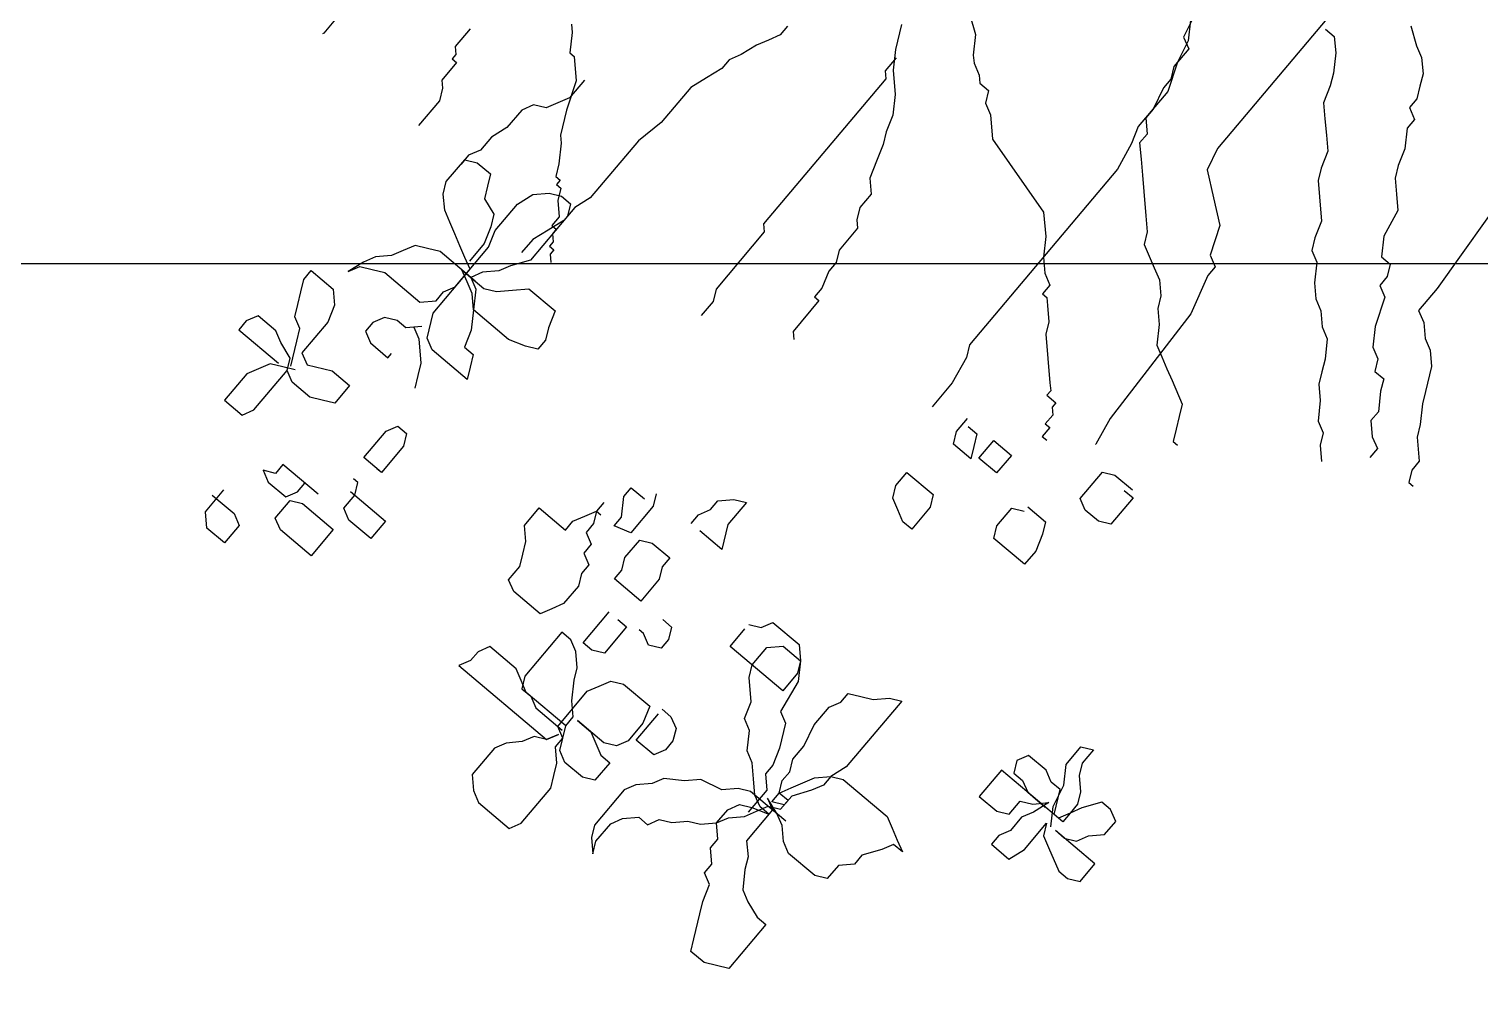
# Model space of a CAD drawing. Header units: metres. Extents: x 116 to 391, y -213 to 56.
# Drawn here: x 316.582 to 317.268, y -139.633 to -139.172 of the extents above; entities that cross this region are included whole.
import ezdxf

# ---------------------------------------------------------------- set-up
doc = ezdxf.new("R2010")
doc.units = ezdxf.units.M
for name, color, linetype in [('A-PISO', 30, 'Continuous'), ('AR-01-REC$0$A-EXTERIOR', 8, 'Continuous'), ('AR-157$0$A-JARDIN', 8, 'Continuous')]:
    doc.layers.add(name, color=color, linetype=linetype)

# ---------------------------------------------------------------- blocks, each defined once
blk = doc.blocks.new('AR-157$0$ARBOL-03')
at = {"color": 0}
for p, q in [((0.65344, 0.10224), (0.66701, 0.10224)), ((0.66701, 0.10224), (0.66759, 0.10253)), ((0.62085, 0.05067), (0.63171, 0.05067)), ((0.63171, 0.05067), (0.63443, 0.04796)), ((0.63443, 0.04796), (0.63714, 0.04796)), ((0.63714, 0.04796), (0.63714, 0.04525)), ((0.63714, 0.04525), (0.64801, 0.04525)), ((0.64801, 0.04525), (0.65072, 0.04253)), ((0.65072, 0.04253), (0.65615, 0.03982)), ((0.7892, 0.03982), (0.79464, 0.04253)), ((0.79464, 0.04253), (0.80007, 0.04253)), ((0.80007, 0.04253), (0.80007, 0.01811)), ((0.65615, 0.03982), (0.67157, 0.03982)), ((0.76205, 0.03439), (0.75662, 0.03439)), ((0.75662, 0.03439), (0.75662, 0.02082)), ((0.76748, 0.03168), (0.76205, 0.03439)), ((0.7892, 0.02896), (0.7892, 0.03982)), ((0.77291, 0.02896), (0.76748, 0.03168)), ((0.77834, 0.02625), (0.77291, 0.02896)), ((0.79192, 0.02353), (0.7892, 0.02896)), ((0.73761, 0.01811), (0.74576, 0.02082)), ((0.74576, 0.02082), (0.74033, 0.01811)), ((0.75662, 0.02082), (0.76205, 0.01539)), ((0.78106, 0.02082), (0.77834, 0.02625)), ((0.78649, 0.01811), (0.78106, 0.02082)), ((0.79464, 0.01539), (0.79192, 0.02353)), ((0.80007, 0.01539), (0.80278, 0.02082)), ((0.80278, 0.02082), (0.81364, 0.02625)), ((0.81364, 0.02625), (0.82994, 0.02625)), ((0.82994, 0.02625), (0.82994, 0.01539)), ((0.58827, 0.01539), (0.59098, 0.01268)), ((0.72675, 0.00996), (0.73218, 0.01539)), ((0.73218, 0.01539), (0.73761, 0.01811)), ((0.74033, 0.01811), (0.73761, 0.01268)), ((0.76205, 0.01539), (0.7702, 0.01268)), ((0.79735, 0.01268), (0.78649, 0.01811)), ((0.80007, 0.01268), (0.79464, 0.01539)), ((0.79735, 0.00996), (0.80007, 0.01539)), ((0.82994, 0.01539), (0.8245, 0.01268)), ((0.59098, 0.01268), (0.59913, 0.00725)), ((0.59913, 0.00725), (0.59913, 0.00454)), ((0.629, 0.00454), (0.63443, 0.00725)), ((0.63443, 0.00725), (0.64529, 0.00725)), ((0.64529, 0.00725), (0.65344, 0.00996)), ((0.65344, 0.00996), (0.66158, 0.00996)), ((0.66158, 0.00996), (0.66701, 0.01268)), ((0.66701, 0.01268), (0.67244, 0.01268)), ((0.66973, 0.01268), (0.66701, 0.00725)), ((0.66701, 0.00725), (0.66701, -0.00089)), ((0.68331, 0.01268), (0.66973, 0.01268)), ((0.68874, 0.00996), (0.68331, 0.01268)), ((0.69417, 0.00454), (0.68874, 0.00996)), ((0.71589, 0.00454), (0.72132, 0.00725)), ((0.72132, 0.00725), (0.72675, 0.00996)), ((0.73761, 0.01268), (0.7349, 0.00725)), ((0.7349, 0.00725), (0.7349, -0.01446)), ((0.7702, 0.01268), (0.7892, 0.01268)), ((0.79192, 0.00725), (0.78649, -0.00361)), ((0.7892, 0.01268), (0.79192, 0.00725)), ((0.8245, 0.01268), (0.80007, 0.01268)), ((0.80278, 0.00725), (0.80007, 0.01268)), ((0.80278, -0.00361), (0.80278, 0.00725)), ((0.59913, 0.00454), (0.60728, -0.00361)), ((0.62628, -0.00089), (0.629, 0.00454)), ((0.69688, -0.00089), (0.69417, 0.00454)), ((0.71317, -0.00089), (0.71589, 0.00454)), ((0.86795, 0.00182), (0.86795, -0.01175)), ((0.60456, -0.00632), (0.61542, -0.00632)), ((0.60728, -0.00361), (0.62085, -0.00903)), ((0.61542, -0.00632), (0.62085, -0.00361)), ((0.62085, -0.00361), (0.62628, -0.00089)), ((0.66701, -0.00089), (0.67244, -0.00361)), ((0.67244, -0.00361), (0.67787, -0.00632)), ((0.67787, -0.00632), (0.68059, -0.01446)), ((0.6996, -0.00632), (0.69688, -0.00089)), ((0.70231, -0.01175), (0.6996, -0.00632)), ((0.71046, -0.00632), (0.71317, -0.00089)), ((0.71046, -0.02803), (0.71046, -0.00632)), ((0.74847, -0.01175), (0.75119, -0.00632)), ((0.75119, -0.00632), (0.75662, -0.00361)), ((0.75662, -0.00361), (0.76205, -0.00361)), ((0.76205, -0.00361), (0.76477, -0.00903)), ((0.78649, -0.00361), (0.78649, -0.01446)), ((0.80007, -0.00903), (0.80278, -0.00361)), ((0.8761, -0.00089), (0.86252, -0.00089)), ((0.88153, -0.00632), (0.8761, -0.00089)), ((0.88153, -0.01718), (0.88153, -0.00632)), ((0.62085, -0.00903), (0.63171, -0.01446)), ((0.70503, -0.01718), (0.70231, -0.01175)), ((0.74847, -0.01718), (0.74847, -0.01175)), ((0.76477, -0.00903), (0.76477, -0.01989)), ((0.79735, -0.01446), (0.80007, -0.00903)), ((0.8408, -0.01446), (0.84351, -0.00903)), ((0.84351, -0.00903), (0.84623, -0.01446)), ((0.86795, -0.01175), (0.87067, -0.01718)), ((0.63171, -0.01446), (0.63443, -0.01718)), ((0.63443, -0.01718), (0.64258, -0.0226)), ((0.66973, -0.01989), (0.66158, -0.0226)), ((0.68602, -0.01989), (0.66973, -0.01989)), ((0.68059, -0.01446), (0.68602, -0.01718)), ((0.68602, -0.01718), (0.69417, -0.01989)), ((0.69417, -0.0226), (0.68602, -0.01989)), ((0.69417, -0.01989), (0.70503, -0.01989)), ((0.70774, -0.0226), (0.70503, -0.01718)), ((0.71317, -0.02532), (0.71046, -0.01989)), ((0.71046, -0.01989), (0.71046, -0.02532)), ((0.72404, -0.01989), (0.71861, -0.0226)), ((0.72947, -0.01989), (0.72404, -0.01989)), ((0.7349, -0.01446), (0.72947, -0.01989)), ((0.74304, -0.0226), (0.74847, -0.01718)), ((0.74576, -0.01989), (0.74847, -0.02532)), ((0.76477, -0.01989), (0.76205, -0.01989)), ((0.78649, -0.01446), (0.79735, -0.01446)), ((0.83537, -0.03617), (0.83537, -0.01446)), ((0.83537, -0.01446), (0.8408, -0.01446)), ((0.84623, -0.01446), (0.84623, -0.02532)), ((0.87067, -0.01718), (0.88153, -0.01718)), ((0.64258, -0.0226), (0.64801, -0.02532)), ((0.64801, -0.02532), (0.64801, -0.02803)), ((0.66158, -0.0226), (0.65615, -0.02803)), ((0.71861, -0.0226), (0.69417, -0.0226)), ((0.70503, -0.02803), (0.71046, -0.02532)), ((0.7349, -0.0226), (0.70774, -0.0226)), ((0.71046, -0.02532), (0.71046, -0.03346)), ((0.71046, -0.02532), (0.71317, -0.03075)), ((0.71589, -0.03075), (0.71317, -0.02532)), ((0.74576, -0.02803), (0.7349, -0.0226)), ((0.74847, -0.02532), (0.75662, -0.03346)), ((0.84623, -0.02532), (0.8408, -0.02803)), ((0.64801, -0.02803), (0.65072, -0.02803)), ((0.65072, -0.02803), (0.65072, -0.03075)), ((0.65072, -0.03075), (0.65615, -0.03346)), ((0.65615, -0.02803), (0.65344, -0.03346)), ((0.65344, -0.03346), (0.65344, -0.03889)), ((0.65615, -0.03346), (0.66158, -0.03889)), ((0.69417, -0.03617), (0.6996, -0.03346)), ((0.6996, -0.03346), (0.70503, -0.02803)), ((0.71046, -0.03346), (0.70774, -0.03889)), ((0.71317, -0.03075), (0.72132, -0.03617)), ((0.72132, -0.03617), (0.71589, -0.03075)), ((0.74847, -0.03346), (0.74576, -0.02803)), ((0.74847, -0.05517), (0.74847, -0.03346)), ((0.75662, -0.03346), (0.76205, -0.03617)), ((0.8408, -0.02803), (0.83537, -0.02803)), ((0.84623, -0.02803), (0.84351, -0.03346)), ((0.84351, -0.03346), (0.84351, -0.05246)), ((0.85709, -0.02803), (0.84623, -0.02803)), ((0.8598, -0.03346), (0.85709, -0.02803)), ((0.8598, -0.05246), (0.8598, -0.03346)), ((0.65344, -0.03889), (0.65887, -0.0416)), ((0.66158, -0.03889), (0.66701, -0.03889)), ((0.66158, -0.0416), (0.66973, -0.03889)), ((0.66701, -0.03889), (0.66701, -0.0416)), ((0.66973, -0.03889), (0.67787, -0.03617)), ((0.67787, -0.03617), (0.68602, -0.03617)), ((0.68602, -0.0416), (0.69417, -0.03617)), ((0.70774, -0.03889), (0.70231, -0.04432)), ((0.72132, -0.05789), (0.72132, -0.03617)), ((0.72132, -0.03617), (0.72947, -0.0416)), ((0.76205, -0.03617), (0.76748, -0.03889)), ((0.56654, -0.04974), (0.57469, -0.04703)), ((0.57469, -0.04703), (0.59641, -0.04703)), ((0.59641, -0.04703), (0.60999, -0.04432)), ((0.60999, -0.04432), (0.64529, -0.04432)), ((0.64529, -0.04432), (0.65344, -0.0416)), ((0.65344, -0.0416), (0.66158, -0.0416)), ((0.65887, -0.0416), (0.68602, -0.0416)), ((0.66701, -0.0416), (0.66973, -0.0416)), ((0.66973, -0.0416), (0.67244, -0.04432)), ((0.67244, -0.04432), (0.67516, -0.04432)), ((0.67516, -0.04432), (0.67516, -0.04703)), ((0.67516, -0.04703), (0.67787, -0.04703)), ((0.67787, -0.04703), (0.68059, -0.04974)), ((0.70231, -0.04432), (0.69688, -0.04974)), ((0.72947, -0.0416), (0.73761, -0.04432)), ((0.73761, -0.04432), (0.73761, -0.04974)), ((0.79192, -0.0416), (0.78649, -0.04432)), ((0.78649, -0.04432), (0.78649, -0.04974)), ((0.80821, -0.0416), (0.79192, -0.0416)), ((0.80821, -0.05246), (0.80821, -0.0416)), ((0.81907, -0.04703), (0.81907, -0.04432)), ((0.8245, -0.04974), (0.81907, -0.04703)), ((0.8245, -0.04703), (0.8245, -0.06874)), ((0.54754, -0.05517), (0.55297, -0.05246)), ((0.55297, -0.05246), (0.5584, -0.05246)), ((0.5584, -0.05246), (0.56654, -0.04974)), ((0.69688, -0.04974), (0.69688, -0.06603)), ((0.73761, -0.04974), (0.74304, -0.05246)), ((0.74304, -0.05246), (0.74847, -0.05517)), ((0.78649, -0.04974), (0.79192, -0.05246)), ((0.79192, -0.05246), (0.80821, -0.05246)), ((0.80821, -0.05246), (0.80821, -0.04974)), ((0.83265, -0.04974), (0.8245, -0.04974)), ((0.83537, -0.05517), (0.83265, -0.04974)), ((0.84351, -0.05246), (0.8598, -0.05246)), ((0.52853, -0.06331), (0.53396, -0.0606)), ((0.53396, -0.0606), (0.53939, -0.05789)), ((0.53939, -0.05789), (0.54754, -0.05517)), ((0.71861, -0.06603), (0.72132, -0.05789)), ((0.83537, -0.06874), (0.83537, -0.05517)), ((0.5231, -0.06331), (0.52853, -0.06331)), ((0.69688, -0.06603), (0.70503, -0.06874)), ((0.71589, -0.07146), (0.71861, -0.06603)), ((0.70503, -0.06874), (0.71046, -0.07146)), ((0.71046, -0.07146), (0.71589, -0.07146)), ((0.8245, -0.06874), (0.83537, -0.06874)), ((0.4878, -0.10402), (0.49866, -0.10945)), ((0.49866, -0.10945), (0.50681, -0.11488)), ((0.50138, -0.11217), (0.50952, -0.11217)), ((0.50681, -0.11488), (0.51495, -0.12302)), ((0.50952, -0.11217), (0.51224, -0.11488)), ((0.51224, -0.11488), (0.60184, -0.11488)), ((0.60184, -0.11488), (0.60456, -0.11759)), ((0.51495, -0.12302), (0.5231, -0.12845)), ((0.60456, -0.11759), (0.63986, -0.11759)), ((0.63986, -0.11759), (0.64529, -0.12031)), ((0.64529, -0.12031), (0.65401, -0.12031)), ((0.78377, -0.12031), (0.77291, -0.12031)), ((0.77291, -0.12031), (0.77291, -0.13659)), ((0.7892, -0.12574), (0.78377, -0.12031)), ((0.46336, -0.12574), (0.46879, -0.13388)), ((0.5231, -0.12845), (0.53125, -0.13116)), ((0.79464, -0.12845), (0.7892, -0.12574)), ((0.80007, -0.13116), (0.79464, -0.12845)), ((0.46879, -0.13388), (0.47694, -0.13931)), ((0.53125, -0.13116), (0.53668, -0.13388)), ((0.53668, -0.13388), (0.54482, -0.13659)), ((0.54482, -0.13659), (0.55297, -0.13931)), ((0.76748, -0.13659), (0.76205, -0.13931)), ((0.77291, -0.13659), (0.76748, -0.13659)), ((0.80821, -0.13116), (0.80007, -0.13116)), ((0.81093, -0.13659), (0.80821, -0.13116)), ((0.81093, -0.15288), (0.81093, -0.13659)), ((0.47694, -0.13931), (0.47965, -0.14202)), ((0.47965, -0.14202), (0.48237, -0.14745)), ((0.55297, -0.13931), (0.5584, -0.14473)), ((0.75119, -0.14202), (0.75662, -0.14202)), ((0.76205, -0.13931), (0.75662, -0.14202)), ((0.75662, -0.14202), (0.76205, -0.14473)), ((0.75662, -0.14202), (0.75662, -0.14473)), ((0.83808, -0.14473), (0.84351, -0.14202)), ((0.84351, -0.14202), (0.84894, -0.14202)), ((0.84894, -0.14202), (0.85437, -0.13931)), ((0.85437, -0.13931), (0.85437, -0.19359)), ((0.48237, -0.14745), (0.48508, -0.15016)), ((0.48508, -0.15016), (0.48508, -0.15559)), ((0.5584, -0.14473), (0.56654, -0.14473)), ((0.56654, -0.14473), (0.57198, -0.14745)), ((0.57198, -0.14745), (0.57469, -0.15016)), ((0.57469, -0.15016), (0.58827, -0.15016)), ((0.58827, -0.15016), (0.5937, -0.15288)), ((0.74304, -0.14745), (0.73761, -0.14745)), ((0.73761, -0.14745), (0.73761, -0.15559)), ((0.75119, -0.15288), (0.74304, -0.14745)), ((0.76205, -0.14473), (0.76748, -0.14473)), ((0.76748, -0.14473), (0.7702, -0.15016)), ((0.7702, -0.15016), (0.77563, -0.15016)), ((0.77563, -0.15016), (0.77834, -0.15559)), ((0.83808, -0.16102), (0.83808, -0.14473)), ((0.48508, -0.15559), (0.49051, -0.1583)), ((0.5937, -0.15288), (0.59913, -0.15288)), ((0.59913, -0.15288), (0.60728, -0.15559)), ((0.60728, -0.15559), (0.61271, -0.15559)), ((0.61271, -0.15559), (0.61271, -0.1583)), ((0.75662, -0.15288), (0.75119, -0.15288)), ((0.7539, -0.16102), (0.75662, -0.15288)), ((0.77834, -0.15559), (0.78377, -0.15559)), ((0.78377, -0.15559), (0.7892, -0.1583)), ((0.80007, -0.1583), (0.8055, -0.15559)), ((0.8055, -0.15559), (0.81093, -0.15288)), ((0.49051, -0.1583), (0.49323, -0.16373)), ((0.49323, -0.16373), (0.50138, -0.17187)), ((0.61271, -0.1583), (0.63171, -0.1583)), ((0.63171, -0.1583), (0.63443, -0.16102)), ((0.73218, -0.1583), (0.73761, -0.16102)), ((0.73761, -0.16102), (0.7539, -0.16102)), ((0.7892, -0.1583), (0.80007, -0.1583)), ((0.8408, -0.16645), (0.83808, -0.16102)), ((0.7539, -0.16645), (0.75119, -0.17187)), ((0.76477, -0.16645), (0.7539, -0.16645)), ((0.7702, -0.16916), (0.76477, -0.16645)), ((0.77563, -0.16916), (0.7702, -0.16916)), ((0.77563, -0.18544), (0.77563, -0.16916)), ((0.81093, -0.17187), (0.81093, -0.16645)), ((0.81093, -0.16645), (0.83808, -0.16645)), ((0.83808, -0.16645), (0.84351, -0.16916)), ((0.84351, -0.17187), (0.8408, -0.16645)), ((0.84351, -0.16916), (0.84351, -0.17459)), ((0.50138, -0.17187), (0.51224, -0.21258)), ((0.75119, -0.17187), (0.75119, -0.18273)), ((0.80821, -0.1773), (0.7892, -0.1773)), ((0.80821, -0.18273), (0.80821, -0.1773)), ((0.81364, -0.1773), (0.81093, -0.17187)), ((0.81907, -0.18273), (0.81364, -0.1773)), ((0.84351, -0.1963), (0.84351, -0.17187)), ((0.84351, -0.17459), (0.84623, -0.18002)), ((0.86795, -0.18002), (0.87338, -0.1773)), ((0.87338, -0.1773), (0.88967, -0.1773)), ((0.88967, -0.1773), (0.8951, -0.18273)), ((0.71589, -0.18273), (0.71046, -0.18816)), ((0.72132, -0.18273), (0.71589, -0.18273)), ((0.72675, -0.18002), (0.72132, -0.18273)), ((0.73218, -0.18002), (0.72675, -0.18002)), ((0.75119, -0.18273), (0.75662, -0.18273)), ((0.75662, -0.18273), (0.76205, -0.18544)), ((0.7892, -0.18273), (0.7892, -0.18816)), ((0.8055, -0.18816), (0.80821, -0.18273)), ((0.8245, -0.18544), (0.81907, -0.18273)), ((0.84623, -0.18002), (0.84623, -0.1963)), ((0.86252, -0.18544), (0.86795, -0.18002)), ((0.8951, -0.18273), (0.89782, -0.18816)), ((0.71046, -0.18816), (0.70774, -0.19359)), ((0.73218, -0.19901), (0.73218, -0.18544)), ((0.76205, -0.18544), (0.77563, -0.18544)), ((0.7892, -0.18816), (0.8055, -0.18816)), ((0.83265, -0.19087), (0.8245, -0.18544)), ((0.83808, -0.1963), (0.83265, -0.19087)), ((0.85437, -0.19359), (0.85709, -0.18816)), ((0.85709, -0.18816), (0.86252, -0.18544)), ((0.89782, -0.18816), (0.89782, -0.20716)), ((0.70774, -0.19359), (0.72132, -0.19359)), ((0.72132, -0.19359), (0.73218, -0.19901)), ((0.78649, -0.1963), (0.78649, -0.19359)), ((0.7892, -0.20173), (0.78649, -0.1963)), ((0.81907, -0.1963), (0.81364, -0.19901)), ((0.8245, -0.19359), (0.81907, -0.1963)), ((0.84623, -0.19359), (0.8245, -0.19359)), ((0.84351, -0.1963), (0.83808, -0.1963)), ((0.84894, -0.19901), (0.84351, -0.1963)), ((0.84894, -0.19901), (0.84623, -0.19359)), ((0.85437, -0.19359), (0.84894, -0.1963)), ((0.84894, -0.1963), (0.85437, -0.19359)), ((0.77563, -0.19901), (0.77563, -0.20444)), ((0.77563, -0.20444), (0.78106, -0.20716)), ((0.78649, -0.20716), (0.7892, -0.20173)), ((0.81364, -0.19901), (0.81093, -0.20444)), ((0.81093, -0.20444), (0.81093, -0.22073)), ((0.83808, -0.2153), (0.83808, -0.19901)), ((0.83808, -0.19901), (0.83808, -0.20716)), ((0.85437, -0.19901), (0.84894, -0.19901)), ((0.85437, -0.20173), (0.84894, -0.19901)), ((0.8598, -0.20444), (0.85437, -0.19901)), ((0.85709, -0.20716), (0.85437, -0.20173)), ((0.86523, -0.20716), (0.8598, -0.20444)), ((0.39548, -0.20716), (0.40634, -0.20987)), ((0.39819, -0.20716), (0.40634, -0.21258)), ((0.40634, -0.20987), (0.40905, -0.2153)), ((0.78106, -0.20716), (0.78649, -0.20716)), ((0.83808, -0.20716), (0.8408, -0.21258)), ((0.85709, -0.21801), (0.85709, -0.20716)), ((0.87067, -0.20987), (0.86523, -0.20716)), ((0.89239, -0.20987), (0.87067, -0.20987)), ((0.89782, -0.20716), (0.89239, -0.20987)), ((0.40634, -0.21258), (0.4172, -0.2153)), ((0.40905, -0.2153), (0.41992, -0.2153)), ((0.4172, -0.2153), (0.43078, -0.22073)), ((0.41992, -0.2153), (0.42535, -0.21801)), ((0.42535, -0.21801), (0.43078, -0.21801)), ((0.43078, -0.21801), (0.44164, -0.22073)), ((0.51224, -0.21258), (0.52038, -0.22073)), ((0.83537, -0.22073), (0.83808, -0.2153)), ((0.8408, -0.21258), (0.84351, -0.21801)), ((0.84351, -0.21801), (0.84351, -0.22344)), ((0.85437, -0.22344), (0.85709, -0.21801)), ((0.43078, -0.22073), (0.4525, -0.22073)), ((0.44164, -0.22073), (0.44707, -0.22073)), ((0.44707, -0.22073), (0.4525, -0.22615)), ((0.4525, -0.22073), (0.46065, -0.22344)), ((0.4525, -0.22615), (0.45793, -0.22615)), ((0.45793, -0.22615), (0.46336, -0.23158)), ((0.46065, -0.22344), (0.47422, -0.22615)), ((0.47422, -0.22615), (0.58284, -0.22615)), ((0.52038, -0.22073), (0.52853, -0.22615)), ((0.52853, -0.22615), (0.53396, -0.23158)), ((0.58284, -0.22615), (0.58827, -0.22887)), ((0.80821, -0.22615), (0.80821, -0.23158)), ((0.81093, -0.22073), (0.81907, -0.22344)), ((0.82722, -0.22615), (0.81093, -0.22615)), ((0.81907, -0.22344), (0.82994, -0.22344)), ((0.82722, -0.23701), (0.82722, -0.22615)), ((0.82994, -0.22344), (0.83537, -0.22073)), ((0.84351, -0.22344), (0.85437, -0.22344)), ((0.46336, -0.23158), (0.46879, -0.23701)), ((0.53396, -0.23158), (0.53668, -0.23701)), ((0.58827, -0.22887), (0.60184, -0.23158)), ((0.60184, -0.23158), (0.61667, -0.23158)), ((0.75119, -0.23158), (0.74847, -0.23701)), ((0.76477, -0.23158), (0.7539, -0.23158)), ((0.76477, -0.26415), (0.76477, -0.23158)), ((0.80821, -0.23158), (0.81093, -0.23701)), ((0.46879, -0.23701), (0.47422, -0.24244)), ((0.53668, -0.23701), (0.54211, -0.23701)), ((0.54211, -0.23701), (0.54211, -0.23972)), ((0.54211, -0.23972), (0.54482, -0.24244)), ((0.74847, -0.23701), (0.74304, -0.23972)), ((0.74304, -0.23972), (0.74304, -0.25601)), ((0.81093, -0.23701), (0.81636, -0.23972)), ((0.81636, -0.23972), (0.82179, -0.23972)), ((0.82179, -0.23972), (0.82722, -0.23701)), ((0.83808, -0.24515), (0.84351, -0.23972)), ((0.84351, -0.23972), (0.84894, -0.23701)), ((0.84894, -0.23701), (0.87067, -0.23701)), ((0.87067, -0.23701), (0.8761, -0.23972)), ((0.8761, -0.23972), (0.88153, -0.24515)), ((0.47422, -0.24244), (0.48237, -0.25058)), ((0.54482, -0.24244), (0.55025, -0.24787)), ((0.64801, -0.24244), (0.64801, -0.25872)), ((0.65615, -0.24244), (0.64801, -0.24244)), ((0.66158, -0.24515), (0.65615, -0.24244)), ((0.6643, -0.25058), (0.66158, -0.24515)), ((0.7539, -0.24515), (0.74847, -0.25058)), ((0.76477, -0.24515), (0.7539, -0.24515)), ((0.7702, -0.24787), (0.76477, -0.24515)), ((0.83265, -0.24787), (0.83808, -0.24515)), ((0.8598, -0.24515), (0.85437, -0.25058)), ((0.86523, -0.24244), (0.8598, -0.24515)), ((0.8761, -0.24244), (0.86523, -0.24244)), ((0.88153, -0.24515), (0.8761, -0.24244)), ((0.48237, -0.25058), (0.4878, -0.25601)), ((0.55025, -0.24787), (0.55568, -0.25058)), ((0.55568, -0.25058), (0.56383, -0.25872)), ((0.61814, -0.24787), (0.60999, -0.24787)), ((0.61271, -0.25058), (0.61271, -0.25601)), ((0.62357, -0.25058), (0.61814, -0.24787)), ((0.62357, -0.26144), (0.62357, -0.25058)), ((0.66701, -0.25601), (0.6643, -0.25058)), ((0.74847, -0.25058), (0.74847, -0.26144)), ((0.77834, -0.25601), (0.7702, -0.24787)), ((0.82722, -0.25601), (0.83265, -0.24787)), ((0.85437, -0.25058), (0.85437, -0.25601)), ((0.26242, -0.25601), (0.43621, -0.25601)), ((0.36018, -0.25872), (0.36018, -0.26415)), ((0.43621, -0.25601), (0.44707, -0.25872)), ((0.44707, -0.25872), (0.45522, -0.26958)), ((0.4878, -0.25601), (0.49323, -0.25872)), ((0.49323, -0.25872), (0.49595, -0.26415)), ((0.56383, -0.25872), (0.57198, -0.26686)), ((0.61271, -0.25601), (0.61814, -0.25872)), ((0.61814, -0.25872), (0.62357, -0.26144)), ((0.64801, -0.25872), (0.65344, -0.26144)), ((0.66701, -0.26144), (0.66701, -0.25601)), ((0.74304, -0.25601), (0.74847, -0.26144)), ((0.78649, -0.25872), (0.77834, -0.25601)), ((0.7892, -0.26415), (0.78649, -0.25872)), ((0.82179, -0.26144), (0.82722, -0.25601)), ((0.84894, -0.25872), (0.84623, -0.26415)), ((0.85437, -0.25601), (0.84894, -0.25872)), ((0.36018, -0.26415), (0.36561, -0.26958)), ((0.49595, -0.26415), (0.49866, -0.26958)), ((0.57198, -0.26686), (0.57469, -0.26958)), ((0.60999, -0.26415), (0.60999, -0.27501)), ((0.62085, -0.26415), (0.60999, -0.26415)), ((0.62085, -0.27501), (0.62085, -0.26415)), ((0.65344, -0.26144), (0.66701, -0.26144)), ((0.74847, -0.26144), (0.7539, -0.26415)), ((0.74847, -0.26144), (0.75662, -0.26686)), ((0.7539, -0.26415), (0.76477, -0.26415)), ((0.75662, -0.26686), (0.77291, -0.26958)), ((0.79735, -0.26958), (0.7892, -0.26415)), ((0.81907, -0.27229), (0.82179, -0.26144)), ((0.84623, -0.26415), (0.8408, -0.26958)), ((0.36561, -0.26958), (0.37375, -0.27501)), ((0.45522, -0.26958), (0.46336, -0.28043)), ((0.49866, -0.26958), (0.50138, -0.27501)), ((0.57469, -0.26958), (0.57741, -0.26958)), ((0.57741, -0.26958), (0.57741, -0.27501)), ((0.77291, -0.26958), (0.77563, -0.27501)), ((0.80007, -0.27501), (0.79735, -0.26958)), ((0.81364, -0.27772), (0.81907, -0.27229)), ((0.8408, -0.26958), (0.83808, -0.27501)), ((0.37375, -0.27501), (0.37919, -0.27772)), ((0.37919, -0.27772), (0.38733, -0.28043)), ((0.38733, -0.28043), (0.39276, -0.28586)), ((0.46336, -0.28043), (0.47694, -0.28586)), ((0.50138, -0.27501), (0.50681, -0.28043)), ((0.50681, -0.28043), (0.51224, -0.28315)), ((0.57741, -0.27501), (0.58012, -0.27501)), ((0.58012, -0.27501), (0.58284, -0.27772)), ((0.58284, -0.27772), (0.58827, -0.27772)), ((0.58827, -0.27772), (0.58827, -0.28043)), ((0.58827, -0.28043), (0.5937, -0.28043)), ((0.5937, -0.28043), (0.5937, -0.28315)), ((0.60999, -0.27501), (0.62085, -0.27501)), ((0.77563, -0.27501), (0.78649, -0.28043)), ((0.78649, -0.28043), (0.79464, -0.28315)), ((0.8055, -0.28043), (0.80007, -0.27501)), ((0.81093, -0.28586), (0.8055, -0.28043)), ((0.81093, -0.28315), (0.81364, -0.27772)), ((0.8245, -0.28043), (0.81907, -0.28315)), ((0.83265, -0.28043), (0.8245, -0.28043)), ((0.83265, -0.28043), (0.82722, -0.28315)), ((0.83808, -0.27501), (0.83265, -0.28043)), ((0.83808, -0.28586), (0.83265, -0.28043)), ((0.39276, -0.28586), (0.39819, -0.29129)), ((0.47694, -0.28586), (0.47965, -0.29129)), ((0.51224, -0.28315), (0.51767, -0.28858)), ((0.75662, -0.28586), (0.75119, -0.28858)), ((0.76748, -0.28586), (0.75662, -0.28586)), ((0.77834, -0.28858), (0.76748, -0.28586)), ((0.79464, -0.28315), (0.80007, -0.28315)), ((0.80007, -0.28315), (0.8055, -0.28858)), ((0.81093, -0.30486), (0.81093, -0.28315)), ((0.81364, -0.29129), (0.81093, -0.28586)), ((0.81907, -0.28315), (0.81636, -0.28858)), ((0.82722, -0.28315), (0.82179, -0.28858)), ((0.84351, -0.28586), (0.83808, -0.28586)), ((0.84894, -0.29129), (0.84351, -0.28586)), ((0.33302, -0.28858), (0.33845, -0.29672)), ((0.39819, -0.29129), (0.40362, -0.29672)), ((0.47965, -0.29129), (0.48508, -0.29129)), ((0.48508, -0.29129), (0.50409, -0.29672)), ((0.51767, -0.28858), (0.52581, -0.294)), ((0.52581, -0.294), (0.52853, -0.29943)), ((0.629, -0.29129), (0.62628, -0.29672)), ((0.63986, -0.29129), (0.629, -0.29129)), ((0.64529, -0.294), (0.63986, -0.29129)), ((0.64529, -0.313), (0.64529, -0.294)), ((0.74304, -0.294), (0.74033, -0.29943)), ((0.74576, -0.28858), (0.74304, -0.294)), ((0.75119, -0.28858), (0.74576, -0.28858)), ((0.78649, -0.28858), (0.77834, -0.28858)), ((0.79192, -0.29129), (0.78649, -0.28858)), ((0.79735, -0.29129), (0.79192, -0.29129)), ((0.80278, -0.294), (0.79735, -0.29129)), ((0.80278, -0.294), (0.79735, -0.29672)), ((0.80278, -0.29943), (0.80278, -0.294)), ((0.80821, -0.294), (0.80278, -0.294)), ((0.8055, -0.28858), (0.81907, -0.28858)), ((0.8055, -0.29943), (0.80821, -0.294)), ((0.81093, -0.29943), (0.80821, -0.29129)), ((0.80821, -0.29129), (0.81093, -0.29672)), ((0.81093, -0.294), (0.80821, -0.29943)), ((0.81636, -0.29129), (0.81093, -0.294)), ((0.81636, -0.28858), (0.81364, -0.29672)), ((0.81364, -0.29672), (0.81364, -0.29129)), ((0.82179, -0.28858), (0.81636, -0.29129)), ((0.85437, -0.29129), (0.84894, -0.29129)), ((0.85709, -0.29672), (0.85437, -0.29129)), ((0.33845, -0.29672), (0.34117, -0.30215)), ((0.40362, -0.29672), (0.41177, -0.29943)), ((0.41177, -0.29943), (0.4172, -0.30215)), ((0.50409, -0.29672), (0.56654, -0.29943)), ((0.52853, -0.29943), (0.53125, -0.30486)), ((0.56654, -0.29943), (0.58012, -0.30215)), ((0.62357, -0.29672), (0.62357, -0.30757)), ((0.74033, -0.29943), (0.7349, -0.30486)), ((0.79192, -0.29943), (0.78649, -0.30215)), ((0.79735, -0.29672), (0.79192, -0.29943)), ((0.79192, -0.30486), (0.80007, -0.29943)), ((0.80007, -0.29943), (0.8055, -0.29943)), ((0.80821, -0.29943), (0.80278, -0.29943)), ((0.81093, -0.29672), (0.82994, -0.29672)), ((0.81364, -0.30486), (0.81093, -0.29943)), ((0.82994, -0.29672), (0.83537, -0.30215)), ((0.86523, -0.29943), (0.85709, -0.29672)), ((0.87067, -0.30215), (0.86523, -0.29943)), ((0.34117, -0.30215), (0.3466, -0.30757)), ((0.3466, -0.30757), (0.35203, -0.31029)), ((0.4172, -0.30215), (0.42263, -0.30757)), ((0.42263, -0.30757), (0.43078, -0.31571)), ((0.53125, -0.30486), (0.53396, -0.31029)), ((0.58012, -0.30215), (0.58035, -0.30215)), ((0.62357, -0.30757), (0.629, -0.31029)), ((0.7349, -0.30486), (0.73218, -0.31029)), ((0.77291, -0.31029), (0.78106, -0.30757)), ((0.78106, -0.30757), (0.77834, -0.313)), ((0.78649, -0.30215), (0.78106, -0.30757)), ((0.78106, -0.30757), (0.78649, -0.30757)), ((0.78649, -0.30757), (0.79192, -0.30486)), ((0.81907, -0.31029), (0.81364, -0.30486)), ((0.83537, -0.30215), (0.8408, -0.30486)), ((0.8408, -0.30486), (0.84894, -0.31029)), ((0.88153, -0.30757), (0.87067, -0.30215)), ((0.88696, -0.31029), (0.88153, -0.30757)), ((0.35203, -0.31029), (0.35746, -0.313)), ((0.35746, -0.313), (0.36289, -0.313)), ((0.36289, -0.313), (0.36561, -0.31843)), ((0.53396, -0.31029), (0.53939, -0.32114)), ((0.58827, -0.313), (0.58555, -0.31843)), ((0.60456, -0.313), (0.58827, -0.313)), ((0.60728, -0.31843), (0.60456, -0.313)), ((0.629, -0.31029), (0.63714, -0.313)), ((0.63714, -0.313), (0.64529, -0.313)), ((0.73218, -0.31029), (0.77291, -0.31029)), ((0.77834, -0.313), (0.77834, -0.34014)), ((0.82179, -0.31571), (0.81907, -0.31029)), ((0.84894, -0.31029), (0.85166, -0.31571)), ((0.88696, -0.31843), (0.88696, -0.31029)), ((0.36561, -0.31843), (0.37104, -0.31843)), ((0.37104, -0.31843), (0.37919, -0.32386)), ((0.43078, -0.31571), (0.43892, -0.31843)), ((0.43892, -0.31843), (0.44435, -0.32114)), ((0.44435, -0.32114), (0.44707, -0.32657)), ((0.53939, -0.32114), (0.54482, -0.32386)), ((0.58555, -0.31843), (0.58555, -0.32928)), ((0.60728, -0.32657), (0.60728, -0.31843)), ((0.82179, -0.332), (0.82179, -0.31571)), ((0.85166, -0.31571), (0.85437, -0.32386)), ((0.88424, -0.32386), (0.88696, -0.31843)), ((0.37919, -0.32386), (0.38733, -0.32657)), ((0.38733, -0.32657), (0.39276, -0.32928)), ((0.44707, -0.32657), (0.45522, -0.332)), ((0.54482, -0.32386), (0.55025, -0.32657)), ((0.55025, -0.32657), (0.55568, -0.32928)), ((0.58827, -0.32657), (0.58827, -0.332)), ((0.60456, -0.332), (0.60728, -0.32657)), ((0.85437, -0.32386), (0.85437, -0.32928)), ((0.88153, -0.32928), (0.88424, -0.32386)), ((0.39276, -0.32928), (0.39819, -0.33471)), ((0.39819, -0.33471), (0.40362, -0.34014)), ((0.45522, -0.332), (0.46065, -0.33743)), ((0.55568, -0.32928), (0.55568, -0.332)), ((0.58827, -0.332), (0.60456, -0.332)), ((0.81907, -0.33743), (0.82179, -0.332)), ((0.85437, -0.32928), (0.88153, -0.32928)), ((0.40362, -0.34014), (0.4172, -0.34285)), ((0.4172, -0.34285), (0.42535, -0.34828)), ((0.46065, -0.33743), (0.46336, -0.34285)), ((0.46336, -0.34285), (0.46879, -0.34828)), ((0.77834, -0.34014), (0.78106, -0.34557)), ((0.79192, -0.34828), (0.80007, -0.34285)), ((0.80007, -0.34285), (0.8055, -0.34285)), ((0.8055, -0.34285), (0.81093, -0.33743)), ((0.81093, -0.33743), (0.81907, -0.33743)), ((0.42535, -0.34828), (0.42535, -0.35371)), ((0.46879, -0.34828), (0.47151, -0.35371)), ((0.78106, -0.34557), (0.78377, -0.351)), ((0.78649, -0.351), (0.79192, -0.34828)), ((0.42535, -0.35371), (0.43078, -0.35642)), ((0.43078, -0.35642), (0.43621, -0.35642)), ((0.43621, -0.35642), (0.43892, -0.36185)), ((0.47151, -0.35371), (0.47965, -0.35914)), ((0.78377, -0.351), (0.78649, -0.35642)), ((0.78649, -0.35642), (0.78649, -0.351)), ((0.43892, -0.36185), (0.4525, -0.36728)), ((0.47965, -0.35914), (0.48508, -0.36185)), ((0.48508, -0.36185), (0.49051, -0.36457)), ((0.4525, -0.36728), (0.46065, -0.37271)), ((0.49051, -0.36457), (0.49595, -0.36999)), ((0.49595, -0.36999), (0.50409, -0.37542)), ((0.71317, -0.37271), (0.71861, -0.36999)), ((0.71861, -0.36999), (0.72404, -0.37271)), ((0.72675, -0.40256), (0.72675, -0.36728)), ((0.72675, -0.36728), (0.74304, -0.36728)), ((0.74304, -0.36728), (0.74304, -0.37814)), ((0.35475, -0.37271), (0.41992, -0.37814)), ((0.46065, -0.37271), (0.46336, -0.37814)), ((0.50409, -0.37542), (0.50681, -0.38085)), ((0.71317, -0.38356), (0.71317, -0.37271)), ((0.72404, -0.37271), (0.72404, -0.37814)), ((0.41992, -0.37814), (0.43349, -0.37814)), ((0.43349, -0.37814), (0.43621, -0.38356)), ((0.43621, -0.38356), (0.44164, -0.38899)), ((0.46336, -0.37814), (0.46879, -0.38085)), ((0.46879, -0.38085), (0.46879, -0.38628)), ((0.50681, -0.38085), (0.51224, -0.38356)), ((0.51224, -0.38356), (0.51767, -0.38899)), ((0.71589, -0.38899), (0.71317, -0.38356)), ((0.72404, -0.37814), (0.72675, -0.38356)), ((0.72675, -0.38356), (0.72675, -0.39442)), ((0.73218, -0.38356), (0.72947, -0.38899)), ((0.74033, -0.38356), (0.73218, -0.38356)), ((0.74304, -0.37814), (0.74033, -0.38356)), ((0.44164, -0.38899), (0.44435, -0.39442)), ((0.46879, -0.38628), (0.47422, -0.38899)), ((0.47422, -0.38899), (0.48237, -0.39442)), ((0.69417, -0.38899), (0.69145, -0.39442)), ((0.70503, -0.38899), (0.69417, -0.38899)), ((0.71317, -0.39442), (0.70503, -0.38899)), ((0.71589, -0.39442), (0.71589, -0.38899)), ((0.72947, -0.38899), (0.72404, -0.39442)), ((0.73218, -0.39171), (0.73761, -0.38899)), ((0.73761, -0.38899), (0.74576, -0.38899)), ((0.74576, -0.38899), (0.75119, -0.38628)), ((0.75119, -0.38628), (0.75662, -0.38628)), ((0.75662, -0.38628), (0.75662, -0.39713)), ((0.44435, -0.39442), (0.44978, -0.39985)), ((0.48237, -0.39442), (0.4878, -0.39442)), ((0.4878, -0.39442), (0.49323, -0.39985)), ((0.69145, -0.39442), (0.6996, -0.39442)), ((0.6996, -0.39442), (0.70503, -0.39713)), ((0.70503, -0.39713), (0.71046, -0.40256)), ((0.72404, -0.39713), (0.71317, -0.39442)), ((0.72675, -0.39985), (0.71589, -0.39442)), ((0.72404, -0.39442), (0.73218, -0.39171)), ((0.73218, -0.40256), (0.72404, -0.39713)), ((0.75662, -0.39713), (0.74847, -0.39985)), ((0.44978, -0.39985), (0.46065, -0.40528)), ((0.49323, -0.39985), (0.49595, -0.40528)), ((0.71046, -0.40256), (0.71589, -0.40528)), ((0.72132, -0.40528), (0.72675, -0.40256)), ((0.72675, -0.40528), (0.72675, -0.39985)), ((0.74847, -0.39985), (0.73218, -0.39985)), ((0.73218, -0.39985), (0.73761, -0.40256)), ((0.73761, -0.40256), (0.74033, -0.40799)), ((0.46065, -0.40528), (0.46608, -0.40799)), ((0.46608, -0.40799), (0.47422, -0.41342)), ((0.49595, -0.40528), (0.50138, -0.40528)), ((0.70774, -0.41342), (0.71589, -0.40799)), ((0.71589, -0.40528), (0.72132, -0.40528)), ((0.71589, -0.40799), (0.72132, -0.40528)), ((0.72132, -0.40528), (0.72675, -0.40528)), ((0.73218, -0.4107), (0.72947, -0.41613)), ((0.73218, -0.4297), (0.73218, -0.40528)), ((0.73218, -0.40528), (0.73218, -0.4107)), ((0.74033, -0.40799), (0.74576, -0.41885)), ((0.47422, -0.41342), (0.47965, -0.41613)), ((0.47965, -0.41613), (0.4878, -0.42427)), ((0.70774, -0.41885), (0.70774, -0.41342)), ((0.72947, -0.41613), (0.72404, -0.41885)), ((0.4878, -0.42427), (0.49323, -0.42427)), ((0.49323, -0.42427), (0.49866, -0.42699)), ((0.71046, -0.42427), (0.70774, -0.41885)), ((0.71861, -0.42427), (0.71046, -0.42427)), ((0.72404, -0.41885), (0.71861, -0.42427)), ((0.74576, -0.42427), (0.74304, -0.4297)), ((0.74576, -0.41885), (0.74576, -0.42427)), ((0.49866, -0.42699), (0.49866, -0.4297)), ((0.74304, -0.4297), (0.73218, -0.4297))]:
    blk.add_line(p, q, dxfattribs=at)

msp = doc.modelspace()

# ---------------------------------------------------------------- linework, layer by layer
at = {"layer": 'A-PISO'}
msp.add_circle((327.37054, -149.16387), 63.45506, dxfattribs=at)
at = {"layer": 'AR-01-REC$0$A-EXTERIOR', "transparency": 33554559}
msp.add_lwpolyline([(325.50984, -139.28342), (315.81745, -139.28342)], dxfattribs=at)

# ---------------------------------------------------------------- block references
at = {"layer": 'AR-157$0$A-JARDIN', "xscale": -0.9999206197906486, "yscale": 0.9999206197906486, "zscale": 0.9999206197906486, "rotation": 49.86264959063404}
msp.add_blockref('AR-157$0$ARBOL-03', (317.22952, -138.73039), dxfattribs=at)

doc.saveas('drawing.dxf')
